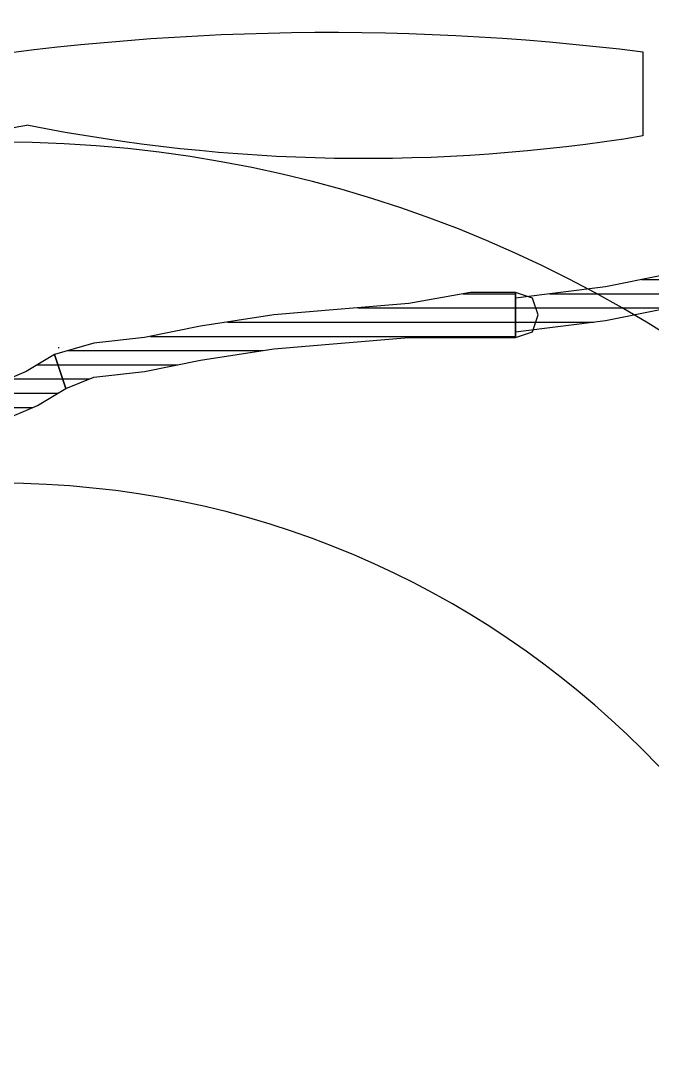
# Model space of a CAD drawing. Header units: millimetres. Extents: x 33350 to 35310, y -217097 to -211540.
# Drawn here: x 34426.85 to 34432.41, y -213963.72 to -213954.63 of the extents above; entities that cross this region are included whole.
import ezdxf

# ---------------------------------------------------------------- set-up
doc = ezdxf.new("R2010")
doc.units = ezdxf.units.MM
doc.header["$LTSCALE"] = 60
doc.header["$MEASUREMENT"] = 0
pattern_1 = [(360, (-5108.51305, -673.59423), (1e-16, 0.125), [25])]

# ---------------------------------------------------------------- blocks, each defined once
blk = doc.blocks.new('by')
at = {"ltscale": 30}
h = blk.add_hatch(dxfattribs=at)
h.set_pattern_fill('DC_LINES', color=256, scale=0.1, style=0)
h.set_pattern_definition(pattern_1)
edge = h.paths.add_edge_path(flags=0)
edge.add_line((6372.6521, 2204.7381), (6372.405, 2204.8872))
edge.add_line((6372.405, 2204.8872), (6372.0583, 2205.0362))
edge.add_line((6372.0583, 2205.0362), (6371.613, 2205.2845))
edge.add_line((6371.613, 2205.2845), (6371.1677, 2205.5329))
edge.add_line((6371.1677, 2205.5329), (6370.7234, 2205.7813))
edge.add_line((6370.7234, 2205.7813), (6370.278, 2205.98))
edge.add_line((6370.278, 2205.98), (6369.8816, 2206.1787))
edge.add_line((6369.8816, 2206.1787), (6369.5359, 2206.3277))
edge.add_line((6369.5359, 2206.3277), (6369.6345, 2206.6258))
edge.add_line((6369.6345, 2206.6258), (6369.9812, 2206.4767))
edge.add_line((6369.9812, 2206.4767), (6370.3767, 2206.278))
edge.add_line((6370.3767, 2206.278), (6370.822, 2206.0793))
edge.add_line((6370.822, 2206.0793), (6371.2673, 2205.831))
edge.add_line((6371.2673, 2205.831), (6371.7126, 2205.5826))
edge.add_line((6371.7126, 2205.5826), (6372.1579, 2205.3342))
edge.add_line((6372.1579, 2205.3342), (6372.5036, 2205.1852))
edge.add_line((6372.5036, 2205.1852), (6372.7517, 2205.0362))
h = blk.add_hatch(dxfattribs=at)
h.set_pattern_fill('DC_LINES', color=256, scale=0.1, style=0)
h.set_pattern_definition(pattern_1)
edge = h.paths.add_edge_path(flags=0)
edge.add_line((6372.6521, 2204.7381), (6372.405, 2204.8872))
edge.add_line((6372.405, 2204.8872), (6372.0583, 2205.0362))
edge.add_line((6372.0583, 2205.0362), (6371.613, 2205.2845))
edge.add_line((6371.613, 2205.2845), (6371.1677, 2205.5329))
edge.add_line((6371.1677, 2205.5329), (6370.7234, 2205.7813))
edge.add_line((6370.7234, 2205.7813), (6370.278, 2205.98))
edge.add_line((6370.278, 2205.98), (6369.8816, 2206.1787))
edge.add_line((6369.8816, 2206.1787), (6369.5359, 2206.3277))
edge.add_line((6369.5359, 2206.3277), (6369.6345, 2206.6258))
edge.add_line((6369.6345, 2206.6258), (6369.9812, 2206.4767))
edge.add_line((6369.9812, 2206.4767), (6370.3767, 2206.278))
edge.add_line((6370.3767, 2206.278), (6370.822, 2206.0793))
edge.add_line((6370.822, 2206.0793), (6371.2673, 2205.831))
edge.add_line((6371.2673, 2205.831), (6371.7126, 2205.5826))
edge.add_line((6371.7126, 2205.5826), (6372.1579, 2205.3342))
edge.add_line((6372.1579, 2205.3342), (6372.5036, 2205.1852))
edge.add_line((6372.5036, 2205.1852), (6372.7517, 2205.0362))
h = blk.add_hatch(dxfattribs=at)
h.set_pattern_fill('DC_LINES', color=256, scale=0.1, style=0)
h.set_pattern_definition(pattern_1)
edge = h.paths.add_edge_path(flags=0)
edge.add_line((6376.7097, 2204.2414), (6376.7097, 2204.1917))
edge.add_line((6376.7097, 2204.1917), (6376.3132, 2204.1917))
edge.add_line((6376.3132, 2204.1917), (6375.7693, 2204.291))
edge.add_line((6375.7693, 2204.291), (6375.1755, 2204.3407))
edge.add_line((6375.1755, 2204.3407), (6374.5818, 2204.3904))
edge.add_line((6374.5818, 2204.3904), (6373.9392, 2204.4898))
edge.add_line((6373.9392, 2204.4898), (6373.4441, 2204.5891))
edge.add_line((6373.4441, 2204.5891), (6372.9988, 2204.6388))
edge.add_line((6372.9988, 2204.6388), (6372.6521, 2204.7381))
edge.add_line((6372.6521, 2204.7381), (6372.7517, 2205.0362))
edge.add_line((6372.7517, 2205.0362), (6372.9988, 2204.9368))
edge.add_line((6372.9988, 2204.9368), (6373.4441, 2204.8872))
edge.add_line((6373.4441, 2204.8872), (6373.9392, 2204.7878))
edge.add_line((6373.9392, 2204.7878), (6374.5818, 2204.6885))
edge.add_line((6374.5818, 2204.6885), (6375.1755, 2204.6388))
edge.add_line((6375.1755, 2204.6388), (6375.7693, 2204.5891))
edge.add_line((6375.7693, 2204.5891), (6376.3132, 2204.5891))
edge.add_line((6376.3132, 2204.5891), (6376.7097, 2204.5891))
edge.add_line((6376.7097, 2204.5891), (6376.7097, 2204.5394))
h = blk.add_hatch(dxfattribs=at)
h.set_pattern_fill('DC_LINES', color=256, scale=0.1, style=0)
h.set_pattern_definition(pattern_1)
edge = h.paths.add_edge_path(flags=0)
edge.add_line((6376.7097, 2204.1917), (6376.3132, 2204.1917))
edge.add_line((6376.3132, 2204.1917), (6375.7693, 2204.291))
edge.add_line((6375.7693, 2204.291), (6375.1755, 2204.3407))
edge.add_line((6375.1755, 2204.3407), (6374.5818, 2204.3904))
edge.add_line((6374.5818, 2204.3904), (6373.9392, 2204.4898))
edge.add_line((6373.9392, 2204.4898), (6373.4441, 2204.5891))
edge.add_line((6373.4441, 2204.5891), (6372.9988, 2204.6388))
edge.add_line((6372.9988, 2204.6388), (6372.6521, 2204.7381))
edge.add_line((6372.6521, 2204.7381), (6372.7517, 2205.0362))
edge.add_line((6372.7517, 2205.0362), (6372.9988, 2204.9368))
edge.add_line((6372.9988, 2204.9368), (6373.4441, 2204.8872))
edge.add_line((6373.4441, 2204.8872), (6373.9392, 2204.7878))
edge.add_line((6373.9392, 2204.7878), (6374.5818, 2204.6885))
edge.add_line((6374.5818, 2204.6885), (6375.1755, 2204.6388))
edge.add_line((6375.1755, 2204.6388), (6375.7693, 2204.5891))
edge.add_line((6375.7693, 2204.5891), (6376.3132, 2204.5891))
edge.add_line((6376.3132, 2204.5891), (6376.7097, 2204.5891))
h = blk.add_hatch(dxfattribs=at)
h.set_pattern_fill('DC_LINES', color=256, scale=0.1, style=0)
h.set_pattern_definition(pattern_1)
edge = h.paths.add_edge_path(flags=0)
edge.add_line((6380.0739, 2203.4963), (6380.0241, 2203.4963))
edge.add_line((6380.0241, 2203.4963), (6379.7273, 2203.5956))
edge.add_line((6379.7273, 2203.5956), (6379.3806, 2203.695))
edge.add_line((6379.3806, 2203.695), (6378.8864, 2203.7943))
edge.add_line((6378.8864, 2203.7943), (6378.4411, 2203.9433))
edge.add_line((6378.4411, 2203.9433), (6377.9958, 2204.0427))
edge.add_line((6377.9958, 2204.0427), (6377.5007, 2204.142))
edge.add_line((6377.5007, 2204.142), (6377.1052, 2204.1917))
edge.add_line((6377.1052, 2204.1917), (6376.7097, 2204.2414))
edge.add_line((6376.7097, 2204.2414), (6376.7097, 2204.5394))
edge.add_line((6376.7097, 2204.5394), (6377.1052, 2204.4898))
edge.add_line((6377.1052, 2204.4898), (6377.5007, 2204.4401))
edge.add_line((6377.5007, 2204.4401), (6377.9958, 2204.3407))
edge.add_line((6377.9958, 2204.3407), (6378.5398, 2204.2414))
edge.add_line((6378.5398, 2204.2414), (6378.9851, 2204.0924))
edge.add_line((6378.9851, 2204.0924), (6379.3806, 2203.993))
edge.add_line((6379.3806, 2203.993), (6379.8259, 2203.8937))
edge.add_line((6379.8259, 2203.8937), (6380.1228, 2203.7943))
edge.add_line((6380.1228, 2203.7943), (6380.0739, 2203.7943))
for p, q in [((6372.1579, 2205.3342, -4.5045), (6372.5036, 2205.1852, -4.5045)), ((6372.1579, 2205.3342, -4.5045), (6372.5036, 2205.1852, -4.5045)), ((6372.5036, 2205.1852, -4.5045), (6372.7517, 2205.0362, -4.5045)), ((6372.5036, 2205.1852, -4.5045), (6372.7517, 2205.0362, -4.5045)), ((6372.405, 2204.8872, -4.5045), (6372.0583, 2205.0362, -4.5045)), ((6372.405, 2204.8872, -4.5045), (6372.0583, 2205.0362, -4.5045)), ((6372.6521, 2204.7381, -4.5045), (6372.7517, 2205.0362, -4.5045)), ((6372.6521, 2204.7381, -4.5045), (6372.7517, 2205.0362, -4.5045)), ((6372.7517, 2205.0362, -4.5045), (6372.6521, 2204.7381, -4.5045)), ((6372.7517, 2205.0362, -4.5045), (6372.6521, 2204.7381, -4.5045)), ((6372.7517, 2205.0362, -4.5045), (6372.9988, 2204.9368, -4.5045)), ((6372.7517, 2205.0362, -4.5045), (6372.9988, 2204.9368, -4.5045)), ((6372.7517, 2205.0362, -4.5045), (6372.7517, 2205.0362, -4.5045)), ((6372.7517, 2205.0362, -4.5045), (6372.7517, 2205.0362, -4.5045)), ((6372.9988, 2204.9368, -4.5045), (6373.4441, 2204.8872, -4.5045)), ((6372.9988, 2204.9368, -4.5045), (6373.4441, 2204.8872, -4.5045)), ((6372.6521, 2204.7381, -4.5045), (6372.405, 2204.8872, -4.5045)), ((6372.6521, 2204.7381, -4.5045), (6372.405, 2204.8872, -4.5045)), ((6373.4441, 2204.8872, -4.5045), (6373.9392, 2204.7878, -4.5045)), ((6373.4441, 2204.8872, -4.5045), (6373.9392, 2204.7878, -4.5045)), ((6372.9988, 2204.6388, -4.5045), (6372.6521, 2204.7381, -4.5045)), ((6372.9988, 2204.6388, -4.5045), (6372.6521, 2204.7381, -4.5045)), ((6372.6521, 2204.7381, -4.5045), (6372.6521, 2204.7381, -4.5045)), ((6372.6521, 2204.7381, -4.5045), (6372.6521, 2204.7381, -4.5045)), ((6372.6521, 2204.7381, -4.5045), (6372.6521, 2204.7381, -4.5045)), ((6372.6521, 2204.7381, -4.5045), (6372.6521, 2204.7381, -4.5045)), ((6373.9392, 2204.7878, -4.5045), (6374.5818, 2204.6885, -4.5045)), ((6373.9392, 2204.7878, -4.5045), (6374.5818, 2204.6885, -4.5045)), ((6372.6914, 2204.6831, -4.5045), (6372.6914, 2204.6731, -4.5045)), ((6373.4441, 2204.5891, -4.5045), (6372.9988, 2204.6388, -4.5045)), ((6373.4441, 2204.5891, -4.5045), (6372.9988, 2204.6388, -4.5045)), ((6374.5818, 2204.6885, -4.5045), (6375.1755, 2204.6388, -4.5045)), ((6374.5818, 2204.6885, -4.5045), (6375.1755, 2204.6388, -4.5045)), ((6375.1755, 2204.6388, -4.5045), (6375.7693, 2204.5891, -4.5045)), ((6375.1755, 2204.6388, -4.5045), (6375.7693, 2204.5891, -4.5045)), ((6373.9392, 2204.4898, -4.5045), (6373.4441, 2204.5891, -4.5045)), ((6373.9392, 2204.4898, -4.5045), (6373.4441, 2204.5891, -4.5045)), ((6375.7693, 2204.5891, -4.5045), (6376.3132, 2204.5891, -4.5045)), ((6375.7693, 2204.5891, -4.5045), (6376.3132, 2204.5891, -4.5045)), ((6376.3132, 2204.5891, -4.5045), (6376.7097, 2204.5891, -4.5045)), ((6376.3132, 2204.5891, -4.5045), (6376.7097, 2204.5891, -4.5045)), ((6376.7097, 2204.5891, -4.5045), (6376.7097, 2204.5394, -4.5045)), ((6376.7097, 2204.5891, -4.5045), (6376.7097, 2204.1917, -4.5045)), ((6376.7097, 2204.5891, -4.5045), (6376.8581, 2204.5394, -4.5045)), ((6376.7097, 2204.1917, -4.5045), (6376.7097, 2204.5891, -4.5045)), ((6376.7097, 2204.5891, -4.5045), (6376.7097, 2204.5891, -4.5045)), ((6376.7097, 2204.5394, -4.5045), (6376.7097, 2204.2414, -4.5045)), ((6376.7097, 2204.2414, -4.5045), (6376.7097, 2204.5394, -4.5045)), ((6376.7097, 2204.5394, -4.5045), (6377.1052, 2204.4898, -4.5045)), ((6376.8581, 2204.5394, -4.5045), (6376.907, 2204.3904, -4.5045)), ((6374.5818, 2204.3904, -4.5045), (6373.9392, 2204.4898, -4.5045)), ((6374.5818, 2204.3904, -4.5045), (6373.9392, 2204.4898, -4.5045)), ((6377.1052, 2204.4898, -4.5045), (6377.5007, 2204.4401, -4.5045)), ((6377.5007, 2204.4401, -4.5045), (6377.9958, 2204.3407, -4.5045)), ((6375.1755, 2204.3407, -4.5045), (6374.5818, 2204.3904, -4.5045)), ((6375.1755, 2204.3407, -4.5045), (6374.5818, 2204.3904, -4.5045)), ((6376.907, 2204.3904, -4.5045), (6376.8581, 2204.2414, -4.5045)), ((6375.7693, 2204.291, -4.5045), (6375.1755, 2204.3407, -4.5045)), ((6375.7693, 2204.291, -4.5045), (6375.1755, 2204.3407, -4.5045)), ((6376.3132, 2204.1917, -4.5045), (6375.7693, 2204.291, -4.5045)), ((6376.3132, 2204.1917, -4.5045), (6375.7693, 2204.291, -4.5045)), ((6376.7097, 2204.1917, -4.5045), (6376.3132, 2204.1917, -4.5045)), ((6376.7097, 2204.1917, -4.5045), (6376.3132, 2204.1917, -4.5045)), ((6376.7097, 2204.2414, -4.5045), (6376.7097, 2204.1917, -4.5045)), ((6376.7097, 2204.2414, -4.5045), (6376.7097, 2204.2414, -4.5045)), ((6377.1052, 2204.1917, -4.5045), (6376.7097, 2204.2414, -4.5045)), ((6376.8581, 2204.2414, -4.5045), (6376.7097, 2204.1917, -4.5045)), ((6376.7097, 2204.1917, -4.5045), (6376.7097, 2204.1917, -4.5045)), ((6377.5007, 2204.142, -4.5045), (6377.1052, 2204.1917, -4.5045)), ((6377.9958, 2204.0427, -4.5045), (6377.5007, 2204.142, -4.5045)), ((6377.8298, 2202.0764, -4.5045), (6377.8298, 2202.8165, -4.5045))]:
    blk.add_line(p, q, dxfattribs=at)
for radius in [11, 8]:
    blk.add_circle((6372.1727, 2213.8709, -4.5045), radius, dxfattribs=at)
for centre, radius, start, end in [((6375.382, 2187.8668, -4.5045), 15.1488, 80.70115, 101.31098), ((6375.0726, 2224.1272, -4.5045), 22.2226, 260.08633, 277.12712)]:
    blk.add_arc(centre, radius, start, end, dxfattribs=at)
blk.add_open_spline([(6371.2467, 2202.2365, -4.5045), (6370.6291, 2202.2381, -4.5045), (6369.6998, 2202.2405, -4.5045), (6367.2972, 2201.9731, -4.5045), (6367.9827, 2202.5829, -4.5045), (6368.5336, 2203.2537, -4.5045), (6370.3577, 2203.0877, -4.5045), (6371.6602, 2202.8553, -4.5045), (6372.4108, 2202.7213, -4.5045)], degree=3, knots=[0, 0, 0, 0, 2.397924, 3.60794, 4.016411, 4.564174, 6.316969, 8.70047, 8.70047, 8.70047, 8.70047], dxfattribs=at)

msp = doc.modelspace()

# ---------------------------------------------------------------- block references
at = {"xscale": -1, "rotation": 180}
msp.add_blockref('by', (28054.4934, -211752.8273, 4.5045), dxfattribs=at)

doc.saveas('drawing.dxf')
